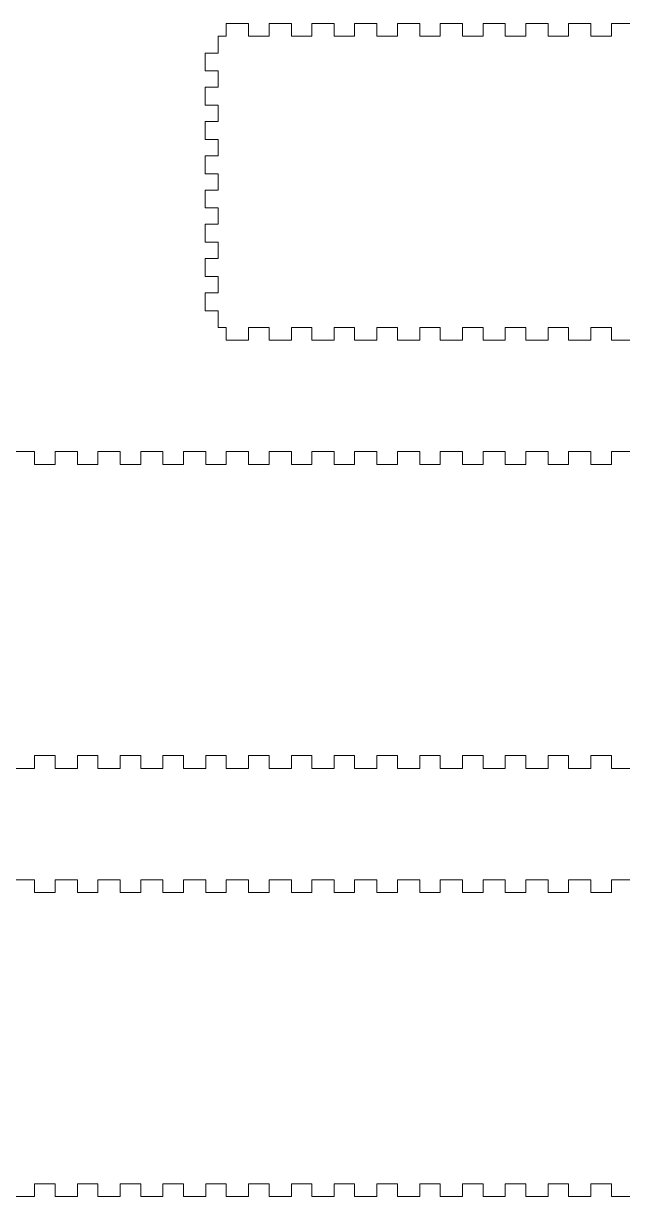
# Model space of a CAD drawing. Header units: millimetres. Extents: x 0 to 555, y 0 to 274.
# Drawn here: x 277.5 to 417.5, y 0 to 274 of the extents above; entities that cross this region are included whole.
import ezdxf

# ---------------------------------------------------------------- set-up
doc = ezdxf.new("R2010")
doc.units = ezdxf.units.MM
doc.layers.get('0').update_dxf_attribs({"linetype": 'CONTINUOUS', "lineweight": 0})

msp = doc.modelspace()

# ---------------------------------------------------------------- linework, layer by layer
for p, q in [((324.9, 271), (324.9, 274)), ((324.9, 274), (330.1, 274)), ((324.9, 271), (324.9, 274)), ((330.1, 274), (330.1, 271)), ((334.9, 271), (334.9, 274)), ((334.9, 274), (340.1, 274)), ((340.1, 274), (340.1, 271)), ((344.9, 271), (344.9, 274)), ((344.9, 274), (350.1, 274)), ((350.1, 274), (350.1, 271)), ((354.9, 271), (354.9, 274)), ((354.9, 274), (360.1, 274)), ((360.1, 274), (360.1, 271)), ((364.9, 271), (364.9, 274)), ((364.9, 274), (370.1, 274)), ((370.1, 274), (370.1, 271)), ((374.9, 271), (374.9, 274)), ((374.9, 274), (380.1, 274)), ((380.1, 274), (380.1, 271)), ((384.9, 271), (384.9, 274)), ((384.9, 274), (390.1, 274)), ((390.1, 274), (390.1, 271)), ((394.9, 271), (394.9, 274)), ((394.9, 274), (400.1, 274)), ((400.1, 274), (400.1, 271)), ((404.9, 271), (404.9, 274)), ((404.9, 274), (410.1, 274)), ((410.1, 274), (410.1, 271)), ((414.9, 271), (414.9, 274)), ((414.9, 274), (420.1, 274)), ((323, 267.1), (323, 271)), ((323, 271), (324.9, 271)), ((330.1, 271), (334.9, 271)), ((340.1, 271), (344.9, 271)), ((350.1, 271), (354.9, 271)), ((360.1, 271), (364.9, 271)), ((370.1, 271), (374.9, 271)), ((380.1, 271), (384.9, 271)), ((390.1, 271), (394.9, 271)), ((400.1, 271), (404.9, 271)), ((410.1, 271), (414.9, 271)), ((320, 262.9), (320, 267.1)), ((320, 267.1), (323, 267.1)), ((320, 262.9), (323, 262.9)), ((323, 262.9), (323, 259.1)), ((323, 259.1), (320, 259.1)), ((320, 259.1), (320, 254.9)), ((320, 254.9), (323, 254.9)), ((323, 254.9), (323, 251.1)), ((323, 251.1), (320, 251.1)), ((320, 251.1), (320, 246.9)), ((320, 246.9), (323, 246.9)), ((323, 246.9), (323, 243.1)), ((323, 243.1), (320, 243.1)), ((320, 243.1), (320, 238.9)), ((320, 238.9), (323, 238.9)), ((323, 238.9), (323, 235.1)), ((323, 235.1), (320, 235.1)), ((320, 235.1), (320, 230.9)), ((320, 230.9), (323, 230.9)), ((323, 230.9), (323, 227.1)), ((323, 227.1), (320, 227.1)), ((320, 227.1), (320, 222.9)), ((320, 222.9), (323, 222.9)), ((323, 222.9), (323, 219.1)), ((323, 219.1), (320, 219.1)), ((320, 219.1), (320, 214.9)), ((320, 214.9), (323, 214.9)), ((323, 214.9), (323, 211.1)), ((323, 211.1), (320, 211.1)), ((320, 211.1), (320, 206.9)), ((320, 206.9), (323, 206.9)), ((323, 206.9), (323, 203)), ((323, 203), (324.9, 203)), ((324.9, 200), (324.9, 203)), ((324.9, 203), (324.9, 200)), ((334.9, 203), (330.1, 203)), ((330.1, 203), (330.1, 200)), ((334.9, 200), (334.9, 203)), ((344.9, 203), (340.1, 203)), ((340.1, 203), (340.1, 200)), ((344.9, 200), (344.9, 203)), ((354.9, 203), (350.1, 203)), ((350.1, 203), (350.1, 200)), ((354.9, 200), (354.9, 203)), ((364.9, 203), (360.1, 203)), ((360.1, 203), (360.1, 200)), ((364.9, 200), (364.9, 203)), ((374.9, 203), (370.1, 203)), ((370.1, 203), (370.1, 200)), ((374.9, 200), (374.9, 203)), ((384.9, 203), (380.1, 203)), ((380.1, 203), (380.1, 200)), ((384.9, 200), (384.9, 203)), ((394.9, 203), (390.1, 203)), ((390.1, 203), (390.1, 200)), ((394.9, 200), (394.9, 203)), ((404.9, 203), (400.1, 203)), ((400.1, 203), (400.1, 200)), ((404.9, 200), (404.9, 203)), ((414.9, 203), (410.1, 203)), ((410.1, 203), (410.1, 200)), ((414.9, 200), (414.9, 203)), ((330.1, 200), (324.9, 200)), ((340.1, 200), (334.9, 200)), ((350.1, 200), (344.9, 200)), ((360.1, 200), (354.9, 200)), ((370.1, 200), (364.9, 200)), ((380.1, 200), (374.9, 200)), ((390.1, 200), (384.9, 200)), ((400.1, 200), (394.9, 200)), ((410.1, 200), (404.9, 200)), ((420.1, 200), (414.9, 200)), ((274.9, 174), (280.1, 174)), ((280.1, 174), (280.1, 171)), ((284.9, 171), (284.9, 174)), ((284.9, 174), (290.1, 174)), ((290.1, 174), (290.1, 171)), ((294.9, 171), (294.9, 174)), ((294.9, 174), (300.1, 174)), ((300.1, 174), (300.1, 171)), ((304.9, 171), (304.9, 174)), ((304.9, 174), (310.1, 174)), ((310.1, 174), (310.1, 171)), ((314.9, 171), (314.9, 174)), ((314.9, 174), (320.1, 174)), ((320.1, 174), (320.1, 171)), ((324.9, 171), (324.9, 174)), ((324.9, 174), (330.1, 174)), ((330.1, 174), (330.1, 171)), ((334.9, 171), (334.9, 174)), ((334.9, 174), (340.1, 174)), ((340.1, 174), (340.1, 171)), ((344.9, 171), (344.9, 174)), ((344.9, 174), (350.1, 174)), ((350.1, 174), (350.1, 171)), ((354.9, 171), (354.9, 174)), ((354.9, 174), (360.1, 174)), ((360.1, 174), (360.1, 171)), ((364.9, 171), (364.9, 174)), ((364.9, 174), (370.1, 174)), ((370.1, 174), (370.1, 171)), ((374.9, 171), (374.9, 174)), ((374.9, 174), (380.1, 174)), ((380.1, 174), (380.1, 171)), ((384.9, 171), (384.9, 174)), ((384.9, 174), (390.1, 174)), ((390.1, 174), (390.1, 171)), ((394.9, 171), (394.9, 174)), ((394.9, 174), (400.1, 174)), ((400.1, 174), (400.1, 171)), ((404.9, 171), (404.9, 174)), ((404.9, 174), (410.1, 174)), ((410.1, 174), (410.1, 171)), ((414.9, 171), (414.9, 174)), ((414.9, 174), (420.1, 174)), ((280.1, 171), (284.9, 171)), ((290.1, 171), (294.9, 171)), ((300.1, 171), (304.9, 171)), ((310.1, 171), (314.9, 171)), ((320.1, 171), (324.9, 171)), ((330.1, 171), (334.9, 171)), ((340.1, 171), (344.9, 171)), ((350.1, 171), (354.9, 171)), ((360.1, 171), (364.9, 171)), ((370.1, 171), (374.9, 171)), ((380.1, 171), (384.9, 171)), ((390.1, 171), (394.9, 171)), ((400.1, 171), (404.9, 171)), ((410.1, 171), (414.9, 171)), ((284.9, 103), (280.1, 103)), ((280.1, 103), (280.1, 100)), ((284.9, 100), (284.9, 103)), ((294.9, 103), (290.1, 103)), ((290.1, 103), (290.1, 100)), ((294.9, 100), (294.9, 103)), ((304.9, 103), (300.1, 103)), ((300.1, 103), (300.1, 100)), ((304.9, 100), (304.9, 103)), ((314.9, 103), (310.1, 103)), ((310.1, 103), (310.1, 100)), ((314.9, 100), (314.9, 103)), ((324.9, 103), (320.1, 103)), ((320.1, 103), (320.1, 100)), ((324.9, 100), (324.9, 103)), ((334.9, 103), (330.1, 103)), ((330.1, 103), (330.1, 100)), ((334.9, 100), (334.9, 103)), ((344.9, 103), (340.1, 103)), ((340.1, 103), (340.1, 100)), ((344.9, 100), (344.9, 103)), ((354.9, 103), (350.1, 103)), ((350.1, 103), (350.1, 100)), ((354.9, 100), (354.9, 103)), ((364.9, 103), (360.1, 103)), ((360.1, 103), (360.1, 100)), ((364.9, 100), (364.9, 103)), ((374.9, 103), (370.1, 103)), ((370.1, 103), (370.1, 100)), ((374.9, 100), (374.9, 103)), ((384.9, 103), (380.1, 103)), ((380.1, 103), (380.1, 100)), ((384.9, 100), (384.9, 103)), ((394.9, 103), (390.1, 103)), ((390.1, 103), (390.1, 100)), ((394.9, 100), (394.9, 103)), ((404.9, 103), (400.1, 103)), ((400.1, 103), (400.1, 100)), ((404.9, 100), (404.9, 103)), ((414.9, 103), (410.1, 103)), ((410.1, 103), (410.1, 100)), ((414.9, 100), (414.9, 103)), ((280.1, 100), (274.9, 100)), ((290.1, 100), (284.9, 100)), ((300.1, 100), (294.9, 100)), ((310.1, 100), (304.9, 100)), ((320.1, 100), (314.9, 100)), ((330.1, 100), (324.9, 100)), ((340.1, 100), (334.9, 100)), ((350.1, 100), (344.9, 100)), ((360.1, 100), (354.9, 100)), ((370.1, 100), (364.9, 100)), ((380.1, 100), (374.9, 100)), ((390.1, 100), (384.9, 100)), ((400.1, 100), (394.9, 100)), ((410.1, 100), (404.9, 100)), ((420.1, 100), (414.9, 100)), ((274.9, 74), (280.1, 74)), ((280.1, 74), (280.1, 71)), ((284.9, 71), (284.9, 74)), ((284.9, 74), (290.1, 74)), ((290.1, 74), (290.1, 71)), ((294.9, 71), (294.9, 74)), ((294.9, 74), (300.1, 74)), ((300.1, 74), (300.1, 71)), ((304.9, 71), (304.9, 74)), ((304.9, 74), (310.1, 74)), ((310.1, 74), (310.1, 71)), ((314.9, 71), (314.9, 74)), ((314.9, 74), (320.1, 74)), ((320.1, 74), (320.1, 71)), ((324.9, 71), (324.9, 74)), ((324.9, 74), (330.1, 74)), ((330.1, 74), (330.1, 71)), ((334.9, 71), (334.9, 74)), ((334.9, 74), (340.1, 74)), ((340.1, 74), (340.1, 71)), ((344.9, 71), (344.9, 74)), ((344.9, 74), (350.1, 74)), ((350.1, 74), (350.1, 71)), ((354.9, 71), (354.9, 74)), ((354.9, 74), (360.1, 74)), ((360.1, 74), (360.1, 71)), ((364.9, 71), (364.9, 74)), ((364.9, 74), (370.1, 74)), ((370.1, 74), (370.1, 71)), ((374.9, 71), (374.9, 74)), ((374.9, 74), (380.1, 74)), ((380.1, 74), (380.1, 71)), ((384.9, 71), (384.9, 74)), ((384.9, 74), (390.1, 74)), ((390.1, 74), (390.1, 71)), ((394.9, 71), (394.9, 74)), ((394.9, 74), (400.1, 74)), ((400.1, 74), (400.1, 71)), ((404.9, 71), (404.9, 74)), ((404.9, 74), (410.1, 74)), ((410.1, 74), (410.1, 71)), ((414.9, 71), (414.9, 74)), ((414.9, 74), (420.1, 74)), ((280.1, 71), (284.9, 71)), ((290.1, 71), (294.9, 71)), ((300.1, 71), (304.9, 71)), ((310.1, 71), (314.9, 71)), ((320.1, 71), (324.9, 71)), ((330.1, 71), (334.9, 71)), ((340.1, 71), (344.9, 71)), ((350.1, 71), (354.9, 71)), ((360.1, 71), (364.9, 71)), ((370.1, 71), (374.9, 71)), ((380.1, 71), (384.9, 71)), ((390.1, 71), (394.9, 71)), ((400.1, 71), (404.9, 71)), ((410.1, 71), (414.9, 71)), ((284.9, 3), (280.1, 3)), ((280.1, 3), (280.1, 0)), ((284.9, 0), (284.9, 3)), ((294.9, 3), (290.1, 3)), ((290.1, 3), (290.1, 0)), ((294.9, 0), (294.9, 3)), ((304.9, 3), (300.1, 3)), ((300.1, 3), (300.1, 0)), ((304.9, 0), (304.9, 3)), ((314.9, 3), (310.1, 3)), ((310.1, 3), (310.1, 0)), ((314.9, 0), (314.9, 3)), ((324.9, 3), (320.1, 3)), ((320.1, 3), (320.1, 0)), ((324.9, 0), (324.9, 3)), ((334.9, 3), (330.1, 3)), ((330.1, 3), (330.1, 0)), ((334.9, 0), (334.9, 3)), ((344.9, 3), (340.1, 3)), ((340.1, 3), (340.1, 0)), ((344.9, 0), (344.9, 3)), ((354.9, 3), (350.1, 3)), ((350.1, 3), (350.1, 0)), ((354.9, 0), (354.9, 3)), ((364.9, 3), (360.1, 3)), ((360.1, 3), (360.1, 0)), ((364.9, 0), (364.9, 3)), ((374.9, 3), (370.1, 3)), ((370.1, 3), (370.1, 0)), ((374.9, 0), (374.9, 3)), ((384.9, 3), (380.1, 3)), ((380.1, 3), (380.1, 0)), ((384.9, 0), (384.9, 3)), ((394.9, 3), (390.1, 3)), ((390.1, 3), (390.1, 0)), ((394.9, 0), (394.9, 3)), ((404.9, 3), (400.1, 3)), ((400.1, 3), (400.1, 0)), ((404.9, 0), (404.9, 3)), ((414.9, 3), (410.1, 3)), ((410.1, 3), (410.1, 0)), ((414.9, 0), (414.9, 3)), ((280.1, 0), (274.9, 0)), ((290.1, 0), (284.9, 0)), ((330.1, 0), (324.9, 0)), ((340.1, 0), (334.9, 0)), ((350.1, 0), (344.9, 0)), ((370.1, 0), (364.9, 0)), ((380.1, 0), (374.9, 0)), ((420.1, 0), (414.9, 0)), ((300.1, 0), (294.9, 0)), ((310.1, 0), (304.9, 0)), ((320.1, 0), (314.9, 0)), ((360.1, 0), (354.9, 0)), ((390.1, 0), (384.9, 0)), ((400.1, 0), (394.9, 0)), ((410.1, 0), (404.9, 0))]:
    msp.add_line(p, q)

doc.saveas('drawing.dxf')
